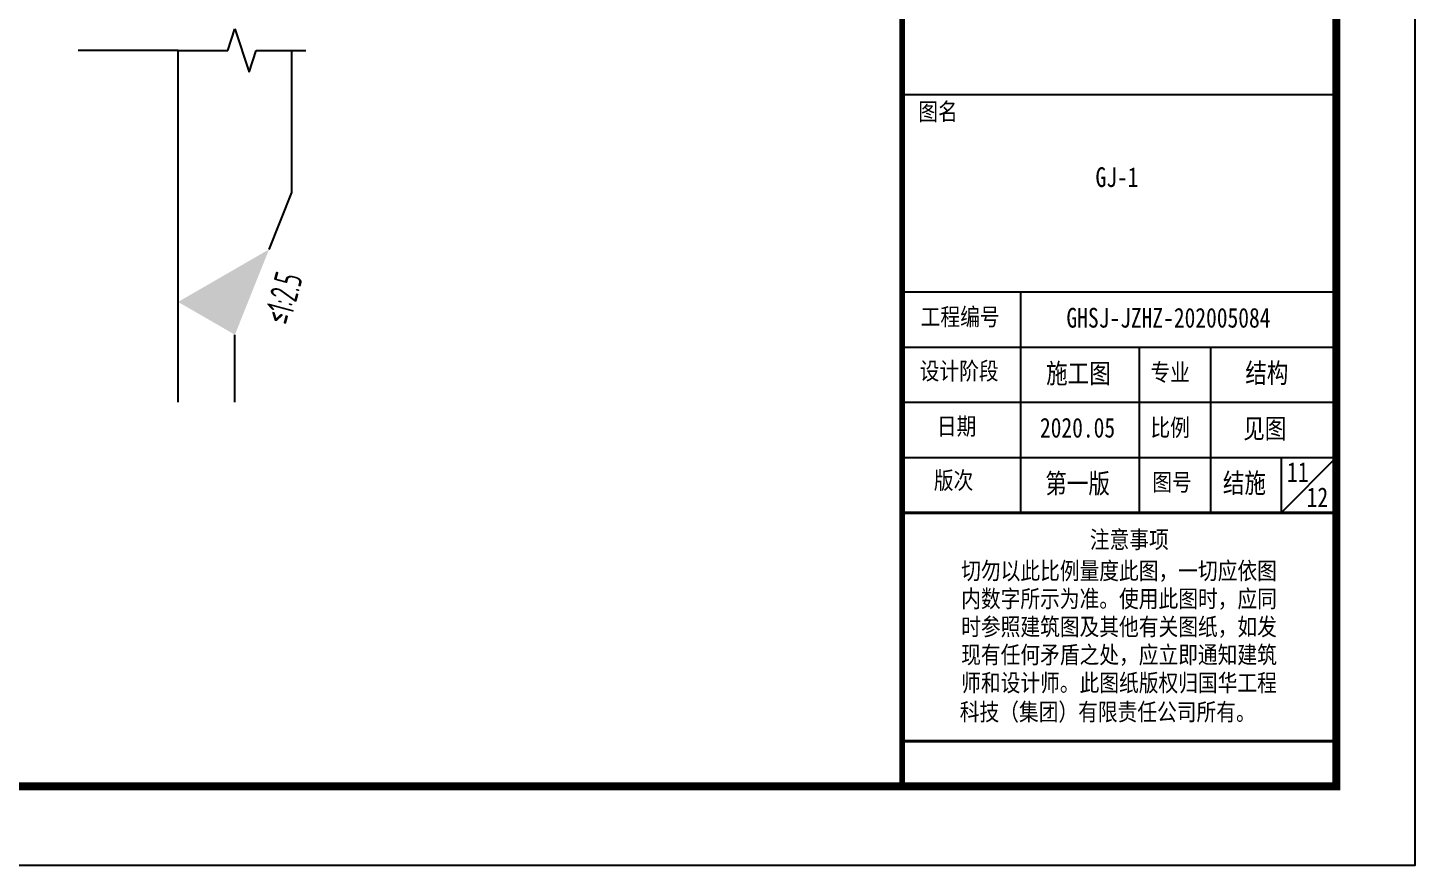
# Model space of a CAD drawing. Extents: x 9539573 to 9710259, y 1656270 to 2510207.
# Drawn here: x 9665328 to 9682909, y 1721983 to 1732591 of the extents above; entities that cross this region are included whole.
import ezdxf
from ezdxf.enums import TextEntityAlignment as Align

# ---------------------------------------------------------------- set-up
doc = ezdxf.new("R2010")
doc.units = 0
doc.header["$LTSCALE"] = 1000
doc.header["$MEASUREMENT"] = 0
doc.layers.get('0').update_dxf_attribs({"linetype": 'CONTINUOUS'})
for name, color, linetype in [('DIM_SYMB', 3, 'CONTINUOUS'), ('PP-PM-TK', 7, 'CONTINUOUS'), ('PUB_TEXT', 7, 'CONTINUOUS'), ('PUB_TITLE', 4, 'CONTINUOUS'), ('墙线__粗线', 7, 'CONTINUOUS'), ('螺栓孔标注', 6, 'CONTINUOUS')]:
    doc.layers.add(name, color=color, linetype=linetype)
doc.styles.add('TQ', font='txt.shx', dxfattribs={"width": 0.8, "bigfont": 'hztxt.shx'})
doc.styles.add('TSSD_REIN', font='atssdeng.shx', dxfattribs={"width": 0.7, "bigfont": 'atssdchn.shx'})
doc.styles.add('仿宋', font='', dxfattribs={"width": 0.8})
doc.styles.get('仿宋').set_extended_font_data('SimSun')

# ---------------------------------------------------------------- blocks, each defined once
blk = doc.blocks.new('A1-TK')
at = {"layer": 'PP-PM-TK', "color": 4}
for p, q in [((9146250, 1805980), (9151750, 1805980)), ((9146250, 1803480), (9151750, 1803480)), ((9147750, 1803480), (9147750, 1800680)), ((9146250, 1802780), (9151750, 1802780)), ((9149250, 1802780), (9149250, 1800680)), ((9150155, 1802780), (9150155, 1800680)), ((9146250, 1802080), (9151750, 1802080)), ((9146250, 1801380), (9151750, 1801380)), ((9151750, 1801380), (9151050, 1800680)), ((9151050, 1801380), (9151050, 1800680))]:
    blk.add_line(p, q, dxfattribs=at)
at = {"layer": 'PP-PM-TK', "color": 4, "const_width": 70}
blk.add_lwpolyline([(9146250, 1854616), (9151750, 1854616), (9151750, 1797216), (9146250, 1797216)], close=True, dxfattribs=at)
at = {"layer": 'PP-PM-TK', "color": 4, "const_width": 40}
for points in [[(9146250, 1800680), (9151750, 1800680)], [(9146250, 1797788), (9151750, 1797788)]]:
    blk.add_lwpolyline(points, dxfattribs=at)
at = {"layer": 'PUB_TEXT', "color": 2, "style": 'TQ'}
for s, p in [('图名', (9146454, 1805628)), ('工程编号', (9146484, 1803029)), ('设计阶段', (9146471, 1802343)), ('专业', (9149395, 1802326)), ('日期', (9146689, 1801643)), ('比例', (9149395, 1801626)), ('版次', (9146650, 1800957)), ('图号', (9149418, 1800934)), ('注意事项', (9148627, 1800207)), ('切勿以此比例量度此图，一切应依图', (9146997, 1799812)), ('内数字所示为准。使用此图时，应同', (9146997, 1799458)), ('时参照建筑图及其他有关图纸，如发', (9146997, 1799103)), ('现有任何矛盾之处，应立即通知建筑', (9146997, 1798748)), ('师和设计师。此图纸版权归国华工程', (9146997, 1798393)), ('科技（集团）有限责任公司所有。', (9146979, 1798024))]:
    blk.add_text(s, height=250, dxfattribs=at).set_placement(p)
at = {"layer": 'PUB_TITLE', "color": 0, "style": '仿宋', "width": 0.8}
for s, p in [('GHSJ-JZHZ-202005084', (9148331, 1803026)), ('施工图', (9148073, 1802321)), ('结构', (9150597, 1802326)), ('2020.05', (9147995, 1801633)), ('见图', (9150571, 1801623)), ('第一版', (9148063, 1800927)), ('结施', (9150313, 1800933)), ('12', (9151375, 1800752))]:
    blk.add_text(s, height=250, dxfattribs=at).set_placement(p)

msp = doc.modelspace()

# ---------------------------------------------------------------- linework, layer by layer
at = {"layer": 'DIM_SYMB'}
for p, q in [((9667863.3, 1732302.5, 1860), (9667953.3, 1732579.5, 1860)), ((9667953.3, 1732579.5, 1860), (9668132.8, 1732026.7, 1860)), ((9667233.3, 1732302.5, 1860), (9665965.1, 1732302.5, 1860)), ((9667233.3, 1732302.5, 1860), (9667863.3, 1732302.5, 1860)), ((9668132.8, 1732026.7, 1860), (9668223.3, 1732303.5, 1860)), ((9668223.3, 1732303.5, 1860), (9668853.3, 1732302.5, 1860))]:
    msp.add_line(p, q, dxfattribs=at)
at = {"layer": 'PUB_TITLE'}
msp.add_lwpolyline([(9598809.4, 1721982.8), (9682909.4, 1721982.8), (9682909.4, 1781382.8), (9598809.4, 1781382.8)], close=True, dxfattribs=at)
at = {"layer": 'PUB_TITLE', "const_width": 100}
msp.add_lwpolyline([(9601309.4, 1722982.8), (9681909.4, 1722982.8), (9681909.4, 1780382.8), (9601309.4, 1780382.8)], close=True, dxfattribs=at)
at = {"layer": '墙线__粗线', "color": 2, "elevation": 1860}
for points in [[(9667233.3, 1729118.2), (9667233.3, 1732302.5)], [(9668673.3, 1730502.5), (9668673.3, 1732302.5)], [(9668385.7, 1729783.5), (9668673.3, 1730502.5)], [(9667233.3, 1727850.2), (9667233.3, 1729118.2)], [(9667953.3, 1727850.2), (9667953.3, 1728702.5)]]:
    msp.add_lwpolyline(points, dxfattribs=at)
at = {"layer": '墙线__粗线'}
msp.add_solid([(9667953.3, 1728702.5, 1860), (9667233.3, 1729118.2, 1860), (9668385.7, 1729783.5, 1860)], dxfattribs=at)

# ---------------------------------------------------------------- block references
msp.add_blockref('A1-TK', (530159, -74233))

# ---------------------------------------------------------------- texts
at = {"layer": 'PUB_TITLE', "color": 6, "style": '仿宋', "width": 0.8}
msp.add_text('GJ-1', height=250, dxfattribs=at).set_placement((9679130.2, 1730574.2), align=Align.CENTER)
msp.add_text('11', height=250, dxfattribs=at).set_placement((9681285.1, 1726838.8))
at = {"layer": '螺栓孔标注', "style": 'TSSD_REIN', "width": 0.6}
msp.add_text('≤1:2.5', height=350, rotation=75, dxfattribs=at).set_placement((9668650.3, 1728811, 1860))

doc.saveas('drawing.dxf')
